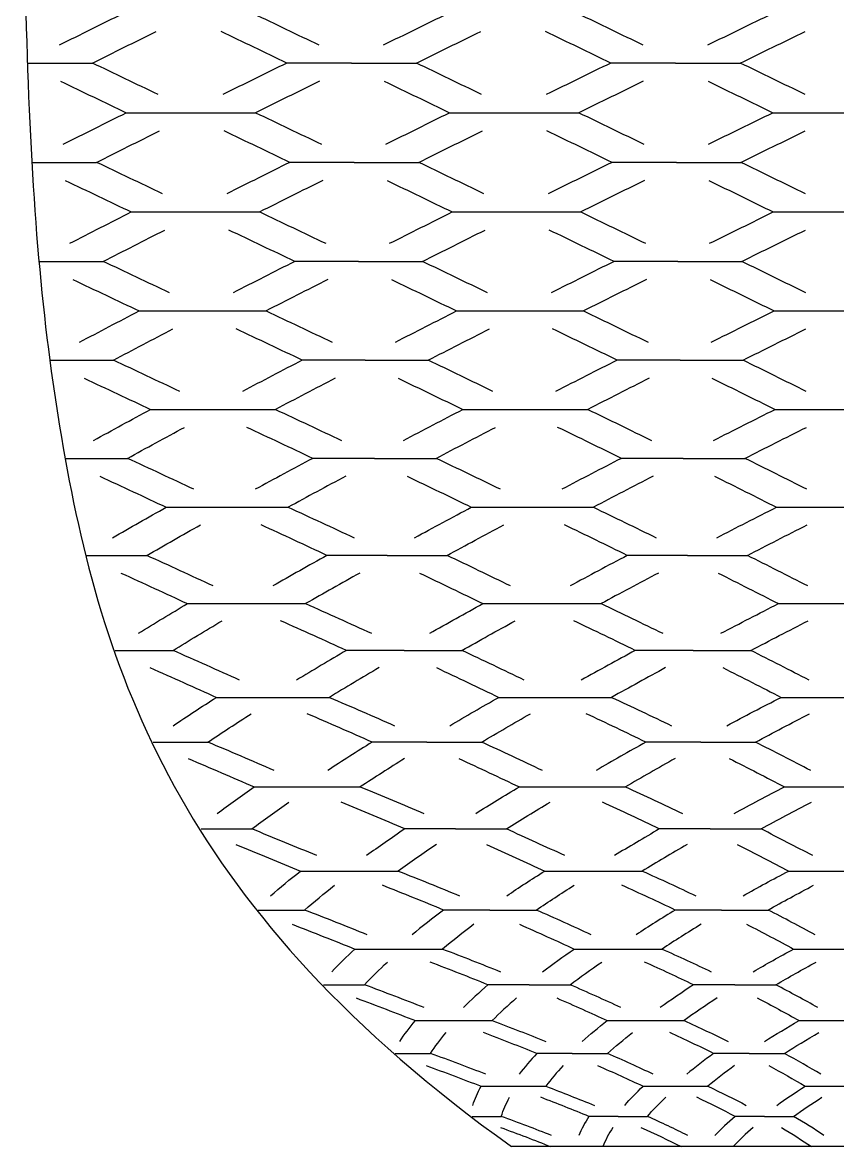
# Model space of a CAD drawing. Extents: x -15.8 to 22.7, y 5.7 to 11.5.
# Drawn here: x -15.824 to -13.758, y 5.681 to 8.53 of the extents above; entities that cross this region are included whole.
import ezdxf

# ---------------------------------------------------------------- set-up
doc = ezdxf.new("R2010")
doc.units = 0
doc.layers.add('DEFAULT', color=7, linetype='CONTINUOUS')

msp = doc.modelspace()

# ---------------------------------------------------------------- linework, layer by layer
at = {"layer": 'DEFAULT'}
for points in [[(-14.9898, 8.4269), (-15.154, 8.4269)], [(-14.1686, 8.4269), (-14.3328, 8.4269)], [(-14.9829, 8.1752), (-15.1462, 8.1752)], [(-14.1663, 8.1752), (-14.3296, 8.1752)], [(-14.9718, 7.924), (-15.1337, 7.924)], [(-14.1626, 7.924), (-14.3245, 7.924)], [(-14.9552, 7.6737), (-15.1148, 7.6737)], [(-14.1571, 7.6737), (-14.3167, 7.6737)], [(-14.9318, 7.4249), (-15.0883, 7.4249)], [(-14.1493, 7.4249), (-14.3058, 7.4249)], [(-14.8999, 7.1788), (-15.0521, 7.1788)], [(-14.1386, 7.1788), (-14.2909, 7.1788)], [(-14.8564, 6.9379), (-15.0029, 6.9379)], [(-14.1242, 6.9379), (-14.2706, 6.9379)], [(-14.7988, 6.7056), (-14.9376, 6.7056)], [(-14.1049, 6.7056), (-14.2437, 6.7056)], [(-14.726, 6.4854), (-14.8551, 6.4854)], [(-14.0807, 6.4854), (-14.2098, 6.4854)], [(-14.639, 6.28), (-14.7565, 6.28)], [(-14.0517, 6.28), (-14.1692, 6.28)], [(-14.5398, 6.0904), (-14.6441, 6.0904)], [(-14.0186, 6.0904), (-14.1229, 6.0904)], [(-14.4307, 5.9164), (-14.5204, 5.9164)], [(-13.9823, 5.9164), (-14.072, 5.9164)], [(-14.3139, 5.7569), (-14.388, 5.7569)], [(-13.9433, 5.7569), (-14.0174, 5.7569)], [(-12.9317, 5.6805), (-14.5844, 5.6805)]]:
    msp.add_lwpolyline(points, dxfattribs=at)
for points, knots in [([(-15.8239, 9.8123), (-15.8239, 8.6318), (-15.8239, 8.0416), (-15.7206, 7.4513), (-15.6173, 6.861), (-15.4107, 6.2708), (-14.5844, 5.6805)], [0, 0, 0, 0, 1, 1, 1, 2, 2, 2, 2]), ([(-15.7304, 8.4729), (-15.6764, 8.4995), (-15.6225, 8.5261), (-15.5684, 8.5527), (-15.4587, 8.5527), (-15.349, 8.5527), (-15.2392, 8.5527), (-15.1837, 8.5261), (-15.1283, 8.4995), (-15.0729, 8.4729)], [0, 0, 0, 0, 1, 1, 1, 2, 2, 2, 3, 3, 3, 3]), ([(-14.9086, 8.4729), (-14.8543, 8.4995), (-14.7999, 8.5261), (-14.7455, 8.5527), (-14.6358, 8.5527), (-14.5261, 8.5527), (-14.4163, 8.5527), (-14.3612, 8.5261), (-14.3061, 8.4995), (-14.2511, 8.4729)], [0, 0, 0, 0, 1, 1, 1, 2, 2, 2, 3, 3, 3, 3]), ([(-14.0867, 8.4729), (-14.0321, 8.4995), (-13.9774, 8.5261), (-13.9226, 8.5527), (-13.8129, 8.5527), (-13.7032, 8.5527), (-13.5934, 8.5527), (-13.5387, 8.5261), (-13.4839, 8.4995), (-13.4293, 8.4729)], [0, 0, 0, 0, 1, 1, 1, 2, 2, 2, 3, 3, 3, 3]), ([(-15.811, 8.4269), (-15.7562, 8.4269), (-15.7015, 8.4269), (-15.6467, 8.4269), (-15.5928, 8.4535), (-15.5388, 8.4801), (-15.4848, 8.5067)], [0, 0, 0, 0, 1, 1, 1, 2, 2, 2, 2]), ([(-14.9898, 8.4269), (-14.935, 8.4269), (-14.8803, 8.4269), (-14.8256, 8.4269), (-14.7713, 8.4535), (-14.7169, 8.4801), (-14.6625, 8.5067)], [0, 0, 0, 0, 1, 1, 1, 2, 2, 2, 2]), ([(-14.1686, 8.4269), (-14.1139, 8.4269), (-14.0591, 8.4269), (-14.0044, 8.4269), (-13.9497, 8.4535), (-13.895, 8.4801), (-13.8403, 8.5067)], [0, 0, 0, 0, 1, 1, 1, 2, 2, 2, 2]), ([(-15.7204, 8.2212), (-15.6673, 8.2478), (-15.6141, 8.2744), (-15.5608, 8.301), (-15.4516, 8.301), (-15.3423, 8.301), (-15.2331, 8.301), (-15.1773, 8.2744), (-15.1217, 8.2478), (-15.0662, 8.2212)], [0, 0, 0, 0, 1, 1, 1, 2, 2, 2, 3, 3, 3, 3]), ([(-14.9027, 8.2212), (-14.8491, 8.2478), (-14.7953, 8.2744), (-14.7414, 8.301), (-14.6321, 8.301), (-14.5229, 8.301), (-14.4136, 8.301), (-14.3585, 8.2744), (-14.3035, 8.2478), (-14.2486, 8.2212)], [0, 0, 0, 0, 1, 1, 1, 2, 2, 2, 3, 3, 3, 3]), ([(-14.0851, 8.2212), (-14.0308, 8.2478), (-13.9764, 8.2744), (-13.9219, 8.301), (-13.8126, 8.301), (-13.7034, 8.301), (-13.5941, 8.301), (-13.5396, 8.2744), (-13.4852, 8.2478), (-13.431, 8.2212)], [0, 0, 0, 0, 1, 1, 1, 2, 2, 2, 3, 3, 3, 3]), ([(-15.7995, 8.1752), (-15.7451, 8.1752), (-15.6906, 8.1752), (-15.6362, 8.1752), (-15.5831, 8.2018), (-15.53, 8.2284), (-15.4767, 8.2549)], [0, 0, 0, 0, 1, 1, 1, 2, 2, 2, 2]), ([(-14.9829, 8.1752), (-14.9285, 8.1752), (-14.874, 8.1752), (-14.8196, 8.1752), (-14.7659, 8.2018), (-14.7122, 8.2284), (-14.6583, 8.2549)], [0, 0, 0, 0, 1, 1, 1, 2, 2, 2, 2]), ([(-14.1663, 8.1752), (-14.1119, 8.1752), (-14.0574, 8.1752), (-14.003, 8.1752), (-13.9487, 8.2018), (-13.8944, 8.2284), (-13.8399, 8.2549)], [0, 0, 0, 0, 1, 1, 1, 2, 2, 2, 2]), ([(-15.7041, 7.9699), (-15.6523, 7.9964), (-15.6003, 8.023), (-15.5482, 8.0495), (-15.4397, 8.0495), (-15.3312, 8.0495), (-15.2227, 8.0495), (-15.1667, 8.023), (-15.111, 7.9964), (-15.0554, 7.9699)], [0, 0, 0, 0, 1, 1, 1, 2, 2, 2, 3, 3, 3, 3]), ([(-14.8932, 7.9699), (-14.8405, 7.9964), (-14.7876, 8.023), (-14.7345, 8.0495), (-14.626, 8.0495), (-14.5175, 8.0495), (-14.409, 8.0495), (-14.354, 8.023), (-14.2992, 7.9964), (-14.2445, 7.9699)], [0, 0, 0, 0, 1, 1, 1, 2, 2, 2, 3, 3, 3, 3]), ([(-14.0824, 7.9699), (-14.0287, 7.9964), (-13.9748, 8.023), (-13.9208, 8.0495), (-13.8123, 8.0495), (-13.7038, 8.0495), (-13.5953, 8.0495), (-13.5412, 8.023), (-13.4874, 7.9964), (-13.4337, 7.9699)], [0, 0, 0, 0, 1, 1, 1, 2, 2, 2, 3, 3, 3, 3]), ([(-15.781, 7.924), (-15.7271, 7.924), (-15.6731, 7.924), (-15.6192, 7.924), (-15.5674, 7.9505), (-15.5155, 7.977), (-15.4634, 8.0036)], [0, 0, 0, 0, 1, 1, 1, 2, 2, 2, 2]), ([(-14.9718, 7.924), (-14.9179, 7.924), (-14.8639, 7.924), (-14.81, 7.924), (-14.7573, 7.9505), (-14.7044, 7.977), (-14.6513, 8.0036)], [0, 0, 0, 0, 1, 1, 1, 2, 2, 2, 2]), ([(-14.1626, 7.924), (-14.1087, 7.924), (-14.0547, 7.924), (-14.0008, 7.924), (-13.9471, 7.9505), (-13.8933, 7.977), (-13.8392, 8.0036)], [0, 0, 0, 0, 1, 1, 1, 2, 2, 2, 2]), ([(-15.6792, 7.7194), (-15.6292, 7.7458), (-15.5789, 7.7722), (-15.5283, 7.7986), (-15.4211, 7.7986), (-15.3138, 7.7986), (-15.2065, 7.7986), (-15.1503, 7.7722), (-15.0944, 7.7458), (-15.0388, 7.7194)], [0, 0, 0, 0, 1, 1, 1, 2, 2, 2, 3, 3, 3, 3]), ([(-14.8787, 7.7194), (-14.8273, 7.7458), (-14.7756, 7.7722), (-14.7237, 7.7986), (-14.6164, 7.7986), (-14.5091, 7.7986), (-14.4018, 7.7986), (-14.347, 7.7722), (-14.2925, 7.7458), (-14.2383, 7.7194)], [0, 0, 0, 0, 1, 1, 1, 2, 2, 2, 3, 3, 3, 3]), ([(-14.0782, 7.7194), (-14.0254, 7.7458), (-13.9723, 7.7722), (-13.919, 7.7986), (-13.8117, 7.7986), (-13.7044, 7.7986), (-13.5971, 7.7986), (-13.5437, 7.7722), (-13.4906, 7.7458), (-13.4378, 7.7194)], [0, 0, 0, 0, 1, 1, 1, 2, 2, 2, 3, 3, 3, 3]), ([(-15.7532, 7.6737), (-15.7, 7.6737), (-15.6468, 7.6737), (-15.5936, 7.6737), (-15.5436, 7.7001), (-15.4934, 7.7265), (-15.4428, 7.7529)], [0, 0, 0, 0, 1, 1, 1, 2, 2, 2, 2]), ([(-14.9552, 7.6737), (-14.902, 7.6737), (-14.8487, 7.6737), (-14.7955, 7.6737), (-14.7441, 7.7001), (-14.6925, 7.7265), (-14.6405, 7.7529)], [0, 0, 0, 0, 1, 1, 1, 2, 2, 2, 2]), ([(-14.1571, 7.6737), (-14.1039, 7.6737), (-14.0507, 7.6737), (-13.9975, 7.6737), (-13.9447, 7.7001), (-13.8916, 7.7265), (-13.8382, 7.7529)], [0, 0, 0, 0, 1, 1, 1, 2, 2, 2, 2]), ([(-15.6439, 7.4703), (-15.5961, 7.4965), (-15.5479, 7.5227), (-15.4993, 7.5488), (-15.3938, 7.5488), (-15.2882, 7.5488), (-15.1827, 7.5488), (-15.1265, 7.5227), (-15.0707, 7.4965), (-15.0153, 7.4703)], [0, 0, 0, 0, 1, 1, 1, 2, 2, 2, 3, 3, 3, 3]), ([(-14.8581, 7.4703), (-14.8084, 7.4965), (-14.7583, 7.5227), (-14.7078, 7.5488), (-14.6023, 7.5488), (-14.4967, 7.5488), (-14.3912, 7.5488), (-14.3369, 7.5227), (-14.283, 7.4965), (-14.2295, 7.4703)], [0, 0, 0, 0, 1, 1, 1, 2, 2, 2, 3, 3, 3, 3]), ([(-14.0723, 7.4703), (-14.0207, 7.4965), (-13.9687, 7.5227), (-13.9163, 7.5488), (-13.8108, 7.5488), (-13.7053, 7.5488), (-13.5997, 7.5488), (-13.5473, 7.5227), (-13.4953, 7.4965), (-13.4437, 7.4703)], [0, 0, 0, 0, 1, 1, 1, 2, 2, 2, 3, 3, 3, 3]), ([(-15.7143, 7.4249), (-15.6621, 7.4249), (-15.6099, 7.4249), (-15.5578, 7.4249), (-15.51, 7.4511), (-15.4618, 7.4773), (-15.4132, 7.5035)], [0, 0, 0, 0, 1, 1, 1, 2, 2, 2, 2]), ([(-14.9318, 7.4249), (-14.8796, 7.4249), (-14.8274, 7.4249), (-14.7753, 7.4249), (-14.7256, 7.4511), (-14.6755, 7.4773), (-14.625, 7.5035)], [0, 0, 0, 0, 1, 1, 1, 2, 2, 2, 2]), ([(-14.1493, 7.4249), (-14.0971, 7.4249), (-14.0449, 7.4249), (-13.9928, 7.4249), (-13.9412, 7.4511), (-13.8892, 7.4773), (-13.8368, 7.5035)], [0, 0, 0, 0, 1, 1, 1, 2, 2, 2, 2]), ([(-15.5958, 7.2236), (-15.5509, 7.2494), (-15.5056, 7.2752), (-15.4597, 7.301), (-15.3566, 7.301), (-15.2534, 7.301), (-15.1503, 7.301), (-15.0941, 7.2752), (-15.0384, 7.2494), (-14.9832, 7.2236)], [0, 0, 0, 0, 1, 1, 1, 2, 2, 2, 3, 3, 3, 3]), ([(-14.83, 7.2236), (-14.7826, 7.2494), (-14.7347, 7.2752), (-14.6862, 7.301), (-14.5831, 7.301), (-14.48, 7.301), (-14.3768, 7.301), (-14.3232, 7.2752), (-14.2701, 7.2494), (-14.2175, 7.2236)], [0, 0, 0, 0, 1, 1, 1, 2, 2, 2, 3, 3, 3, 3]), ([(-14.0643, 7.2236), (-14.0143, 7.2494), (-13.9638, 7.2752), (-13.9127, 7.301), (-13.8096, 7.301), (-13.7065, 7.301), (-13.6033, 7.301), (-13.5523, 7.2752), (-13.5017, 7.2494), (-13.4517, 7.2236)], [0, 0, 0, 0, 1, 1, 1, 2, 2, 2, 3, 3, 3, 3]), ([(-15.6611, 7.1788), (-15.6104, 7.1788), (-15.5596, 7.1788), (-15.5089, 7.1788), (-15.4641, 7.2047), (-15.4188, 7.2305), (-15.3729, 7.2563)], [0, 0, 0, 0, 1, 1, 1, 2, 2, 2, 2]), ([(-14.8999, 7.1788), (-14.8491, 7.1788), (-14.7984, 7.1788), (-14.7476, 7.1788), (-14.7002, 7.2047), (-14.6523, 7.2305), (-14.6039, 7.2563)], [0, 0, 0, 0, 1, 1, 1, 2, 2, 2, 2]), ([(-14.1386, 7.1788), (-14.0879, 7.1788), (-14.0371, 7.1788), (-13.9864, 7.1788), (-13.9364, 7.2047), (-13.8859, 7.2305), (-13.8349, 7.2563)], [0, 0, 0, 0, 1, 1, 1, 2, 2, 2, 2]), ([(-15.5302, 6.9814), (-15.4894, 7.0065), (-15.4479, 7.0316), (-15.4058, 7.0567), (-15.3059, 7.0567), (-15.206, 7.0567), (-15.1062, 7.0567), (-15.0499, 7.0316), (-14.9943, 7.0065), (-14.9394, 6.9814)], [0, 0, 0, 0, 1, 1, 1, 2, 2, 2, 3, 3, 3, 3]), ([(-14.7918, 6.9814), (-14.7475, 7.0065), (-14.7025, 7.0316), (-14.6568, 7.0567), (-14.5569, 7.0567), (-14.4571, 7.0567), (-14.3572, 7.0567), (-14.3045, 7.0316), (-14.2524, 7.0065), (-14.2011, 6.9814)], [0, 0, 0, 0, 1, 1, 1, 2, 2, 2, 3, 3, 3, 3]), ([(-14.0534, 6.9814), (-14.0056, 7.0065), (-13.957, 7.0316), (-13.9078, 7.0567), (-13.8079, 7.0567), (-13.7081, 7.0567), (-13.6082, 7.0567), (-13.559, 7.0316), (-13.5105, 7.0065), (-13.4627, 6.9814)], [0, 0, 0, 0, 1, 1, 1, 2, 2, 2, 3, 3, 3, 3]), ([(-15.5887, 6.9379), (-15.5399, 6.9379), (-15.4911, 6.9379), (-15.4423, 6.9379), (-15.4016, 6.963), (-15.3601, 6.9881), (-15.318, 7.0132)], [0, 0, 0, 0, 1, 1, 1, 2, 2, 2, 2]), ([(-14.8564, 6.9379), (-14.8076, 6.9379), (-14.7588, 6.9379), (-14.71, 6.9379), (-14.6658, 6.963), (-14.6208, 6.9881), (-14.5752, 7.0132)], [0, 0, 0, 0, 1, 1, 1, 2, 2, 2, 2]), ([(-14.1242, 6.9379), (-14.0753, 6.9379), (-14.0265, 6.9379), (-13.9777, 6.9379), (-13.9299, 6.963), (-13.8815, 6.9881), (-13.8323, 7.0132)], [0, 0, 0, 0, 1, 1, 1, 2, 2, 2, 2]), ([(-15.4423, 6.7471), (-15.4066, 6.7711), (-15.3699, 6.7951), (-15.3323, 6.8191), (-15.2369, 6.8191), (-15.1415, 6.8191), (-15.0461, 6.8191), (-14.9901, 6.7951), (-14.935, 6.7711), (-14.8809, 6.7471)], [0, 0, 0, 0, 1, 1, 1, 2, 2, 2, 3, 3, 3, 3]), ([(-14.7405, 6.7471), (-14.7002, 6.7711), (-14.6589, 6.7951), (-14.6167, 6.8191), (-14.5213, 6.8191), (-14.4259, 6.8191), (-14.3305, 6.8191), (-14.2791, 6.7951), (-14.2286, 6.7711), (-14.1791, 6.7471)], [0, 0, 0, 0, 1, 1, 1, 2, 2, 2, 3, 3, 3, 3]), ([(-14.0387, 6.7471), (-13.9938, 6.7711), (-13.9479, 6.7951), (-13.9011, 6.8191), (-13.8057, 6.8191), (-13.7103, 6.8191), (-13.6149, 6.8191), (-13.5681, 6.7951), (-13.5222, 6.7711), (-13.4773, 6.7471)], [0, 0, 0, 0, 1, 1, 1, 2, 2, 2, 3, 3, 3, 3]), ([(-15.4926, 6.7056), (-15.4464, 6.7056), (-15.4001, 6.7056), (-15.3539, 6.7056), (-15.3182, 6.7296), (-15.2816, 6.7536), (-15.244, 6.7776)], [0, 0, 0, 0, 1, 1, 1, 2, 2, 2, 2]), ([(-14.7988, 6.7056), (-14.7525, 6.7056), (-14.7063, 6.7056), (-14.66, 6.7056), (-14.6197, 6.7296), (-14.5785, 6.7536), (-14.5364, 6.7776)], [0, 0, 0, 0, 1, 1, 1, 2, 2, 2, 2]), ([(-14.1049, 6.7056), (-14.0587, 6.7056), (-14.0124, 6.7056), (-13.9662, 6.7056), (-13.9213, 6.7296), (-13.8755, 6.7536), (-13.8288, 6.7776)], [0, 0, 0, 0, 1, 1, 1, 2, 2, 2, 2]), ([(-15.3303, 6.5244), (-15.3002, 6.547), (-15.269, 6.5695), (-15.2366, 6.592), (-15.147, 6.592), (-15.0574, 6.592), (-14.9678, 6.592), (-14.9128, 6.5695), (-14.859, 6.547), (-14.8062, 6.5244)], [0, 0, 0, 0, 1, 1, 1, 2, 2, 2, 3, 3, 3, 3]), ([(-14.6752, 6.5244), (-14.6394, 6.547), (-14.6026, 6.5695), (-14.5645, 6.592), (-14.4749, 6.592), (-14.3853, 6.592), (-14.2957, 6.592), (-14.2464, 6.5695), (-14.1982, 6.547), (-14.1511, 6.5244)], [0, 0, 0, 0, 1, 1, 1, 2, 2, 2, 3, 3, 3, 3]), ([(-14.0201, 6.5244), (-13.9787, 6.547), (-13.9361, 6.5695), (-13.8924, 6.592), (-13.8028, 6.592), (-13.7132, 6.592), (-13.6236, 6.592), (-13.5799, 6.5695), (-13.5374, 6.547), (-13.496, 6.5244)], [0, 0, 0, 0, 1, 1, 1, 2, 2, 2, 3, 3, 3, 3]), ([(-15.3714, 6.4854), (-15.3283, 6.4854), (-15.2853, 6.4854), (-15.2423, 6.4854), (-15.2123, 6.5079), (-15.1811, 6.5305), (-15.1488, 6.553)], [0, 0, 0, 0, 1, 1, 1, 2, 2, 2, 2]), ([(-14.726, 6.4854), (-14.683, 6.4854), (-14.64, 6.4854), (-14.597, 6.4854), (-14.5613, 6.5079), (-14.5245, 6.5305), (-14.4865, 6.553)], [0, 0, 0, 0, 1, 1, 1, 2, 2, 2, 2]), ([(-14.0807, 6.4854), (-14.0377, 6.4854), (-13.9946, 6.4854), (-13.9516, 6.4854), (-13.9103, 6.5079), (-13.8678, 6.5305), (-13.8242, 6.553)], [0, 0, 0, 0, 1, 1, 1, 2, 2, 2, 2]), ([(-15.1951, 6.3161), (-15.171, 6.337), (-15.1456, 6.3579), (-15.1189, 6.3787), (-15.0364, 6.3787), (-14.9539, 6.3787), (-14.8714, 6.3787), (-14.8183, 6.3579), (-14.7665, 6.337), (-14.7161, 6.3161)], [0, 0, 0, 0, 1, 1, 1, 2, 2, 2, 3, 3, 3, 3]), ([(-14.5963, 6.3161), (-14.5656, 6.337), (-14.5336, 6.3579), (-14.5003, 6.3787), (-14.4178, 6.3787), (-14.3354, 6.3787), (-14.2529, 6.3787), (-14.2064, 6.3579), (-14.1612, 6.337), (-14.1173, 6.3161)], [0, 0, 0, 0, 1, 1, 1, 2, 2, 2, 3, 3, 3, 3]), ([(-13.9975, 6.3161), (-13.9603, 6.337), (-13.9217, 6.3579), (-13.8817, 6.3787), (-13.7993, 6.3787), (-13.7168, 6.3787), (-13.6343, 6.3787), (-13.5944, 6.3579), (-13.5558, 6.337), (-13.5185, 6.3161)], [0, 0, 0, 0, 1, 1, 1, 2, 2, 2, 3, 3, 3, 3]), ([(-15.2264, 6.28), (-15.1872, 6.28), (-15.1481, 6.28), (-15.1089, 6.28), (-15.0849, 6.3008), (-15.0596, 6.3217), (-15.033, 6.3426)], [0, 0, 0, 0, 1, 1, 1, 2, 2, 2, 2]), ([(-14.639, 6.28), (-14.5999, 6.28), (-14.5607, 6.28), (-14.5216, 6.28), (-14.491, 6.3008), (-14.4591, 6.3217), (-14.4259, 6.3426)], [0, 0, 0, 0, 1, 1, 1, 2, 2, 2, 2]), ([(-14.0517, 6.28), (-14.0125, 6.28), (-13.9734, 6.28), (-13.9342, 6.28), (-13.897, 6.3008), (-13.8585, 6.3217), (-13.8187, 6.3426)], [0, 0, 0, 0, 1, 1, 1, 2, 2, 2, 2]), ([(-15.0396, 6.1236), (-15.0217, 6.1428), (-15.0023, 6.162), (-14.9815, 6.1812), (-14.9073, 6.1812), (-14.8332, 6.1812), (-14.759, 6.1812), (-14.7087, 6.162), (-14.6598, 6.1428), (-14.6124, 6.1236)], [0, 0, 0, 0, 1, 1, 1, 2, 2, 2, 3, 3, 3, 3]), ([(-14.5056, 6.1236), (-14.4803, 6.1428), (-14.4536, 6.162), (-14.4254, 6.1812), (-14.3512, 6.1812), (-14.2771, 6.1812), (-14.2029, 6.1812), (-14.1599, 6.162), (-14.1184, 6.1428), (-14.0784, 6.1236)], [0, 0, 0, 0, 1, 1, 1, 2, 2, 2, 3, 3, 3, 3]), ([(-13.9716, 6.1236), (-13.939, 6.1428), (-13.9048, 6.162), (-13.8692, 6.1812), (-13.7951, 6.1812), (-13.7209, 6.1812), (-13.6468, 6.1812), (-13.6112, 6.162), (-13.5771, 6.1428), (-13.5444, 6.1236)], [0, 0, 0, 0, 1, 1, 1, 2, 2, 2, 3, 3, 3, 3]), ([(-15.061, 6.0904), (-15.0263, 6.0904), (-14.9915, 6.0904), (-14.9568, 6.0904), (-14.939, 6.1096), (-14.9198, 6.1288), (-14.899, 6.1479)], [0, 0, 0, 0, 1, 1, 1, 2, 2, 2, 2]), ([(-14.5398, 6.0904), (-14.5051, 6.0904), (-14.4703, 6.0904), (-14.4356, 6.0904), (-14.4104, 6.1096), (-14.3838, 6.1288), (-14.3557, 6.1479)], [0, 0, 0, 0, 1, 1, 1, 2, 2, 2, 2]), ([(-14.0186, 6.0904), (-13.9839, 6.0904), (-13.9491, 6.0904), (-13.9144, 6.0904), (-13.8818, 6.1096), (-13.8478, 6.1288), (-13.8124, 6.1479)], [0, 0, 0, 0, 1, 1, 1, 2, 2, 2, 2]), ([(-14.8676, 5.9469), (-14.856, 5.9645), (-14.8427, 5.9821), (-14.8279, 5.9996), (-14.763, 5.9996), (-14.6982, 5.9996), (-14.6334, 5.9996), (-14.5865, 5.9821), (-14.5413, 5.9645), (-14.4977, 5.9469)], [0, 0, 0, 0, 1, 1, 1, 2, 2, 2, 3, 3, 3, 3]), ([(-14.4053, 5.9469), (-14.3856, 5.9645), (-14.3644, 5.9821), (-14.3416, 5.9996), (-14.2767, 5.9996), (-14.2119, 5.9996), (-14.1471, 5.9996), (-14.1082, 5.9821), (-14.071, 5.9645), (-14.0354, 5.9469)], [0, 0, 0, 0, 1, 1, 1, 2, 2, 2, 3, 3, 3, 3]), ([(-13.943, 5.9469), (-13.9153, 5.9645), (-13.8861, 5.9821), (-13.8553, 5.9996), (-13.7904, 5.9996), (-13.7256, 5.9996), (-13.6608, 5.9996), (-13.6299, 5.9821), (-13.6007, 5.9645), (-13.5731, 5.9469)], [0, 0, 0, 0, 1, 1, 1, 2, 2, 2, 3, 3, 3, 3]), ([(-14.8792, 5.9164), (-14.8493, 5.9164), (-14.8194, 5.9164), (-14.7895, 5.9164), (-14.778, 5.934), (-14.7649, 5.9516), (-14.7502, 5.9692)], [0, 0, 0, 0, 1, 1, 1, 2, 2, 2, 2]), ([(-14.4307, 5.9164), (-14.4008, 5.9164), (-14.3709, 5.9164), (-14.341, 5.9164), (-14.3215, 5.934), (-14.3004, 5.9516), (-14.2777, 5.9692)], [0, 0, 0, 0, 1, 1, 1, 2, 2, 2, 2]), ([(-13.9823, 5.9164), (-13.9524, 5.9164), (-13.9225, 5.9164), (-13.8926, 5.9164), (-13.8651, 5.934), (-13.836, 5.9516), (-13.8053, 5.9692)], [0, 0, 0, 0, 1, 1, 1, 2, 2, 2, 2]), ([(-14.6827, 5.7848), (-14.6773, 5.801), (-14.6702, 5.8171), (-14.6615, 5.8333), (-14.6067, 5.8333), (-14.552, 5.8333), (-14.4972, 5.8333), (-14.4546, 5.8171), (-14.4137, 5.801), (-14.3744, 5.7848)], [0, 0, 0, 0, 1, 1, 1, 2, 2, 2, 3, 3, 3, 3]), ([(-14.2974, 5.7848), (-14.2836, 5.801), (-14.268, 5.8171), (-14.2508, 5.8333), (-14.1961, 5.8333), (-14.1413, 5.8333), (-14.0865, 5.8333), (-14.0524, 5.8171), (-14.0199, 5.801), (-13.9892, 5.7848)], [0, 0, 0, 0, 1, 1, 1, 2, 2, 2, 3, 3, 3, 3]), ([(-13.9121, 5.7848), (-13.8898, 5.801), (-13.8658, 5.8171), (-13.8402, 5.8333), (-13.7854, 5.8333), (-13.7306, 5.8333), (-13.6759, 5.8333), (-13.6502, 5.8171), (-13.6262, 5.801), (-13.6039, 5.7848)], [0, 0, 0, 0, 1, 1, 1, 2, 2, 2, 3, 3, 3, 3]), ([(-14.6845, 5.7569), (-14.6598, 5.7569), (-14.6351, 5.7569), (-14.6104, 5.7569), (-14.6052, 5.773), (-14.5982, 5.7892), (-14.5896, 5.8053)], [0, 0, 0, 0, 1, 1, 1, 2, 2, 2, 2]), ([(-14.3139, 5.7569), (-14.2892, 5.7569), (-14.2645, 5.7569), (-14.2398, 5.7569), (-14.2261, 5.773), (-14.2107, 5.7892), (-14.1936, 5.8053)], [0, 0, 0, 0, 1, 1, 1, 2, 2, 2, 2]), ([(-13.9433, 5.7569), (-13.9186, 5.7569), (-13.8939, 5.7569), (-13.8692, 5.7569), (-13.847, 5.773), (-13.8232, 5.7892), (-13.7976, 5.8053)], [0, 0, 0, 0, 1, 1, 1, 2, 2, 2, 2])]:
    msp.add_open_spline(points, degree=3, knots=knots, dxfattribs=at)
for points in [[(-15.154, 8.4269), (-15.2094, 8.4535), (-15.2648, 8.4801), (-15.3203, 8.5067)], [(-14.3328, 8.4269), (-14.3878, 8.4535), (-14.4429, 8.4801), (-14.4981, 8.5067)], [(-15.4802, 8.3471), (-15.5357, 8.3737), (-15.5912, 8.4003), (-15.6467, 8.4269)], [(-15.154, 8.4269), (-15.2082, 8.4003), (-15.2622, 8.3737), (-15.3162, 8.3471)], [(-14.6601, 8.3471), (-14.7152, 8.3737), (-14.7703, 8.4003), (-14.8256, 8.4269)], [(-14.3328, 8.4269), (-14.3873, 8.4003), (-14.4418, 8.3737), (-14.4961, 8.3471)], [(-13.84, 8.3471), (-13.8947, 8.3737), (-13.9495, 8.4003), (-14.0044, 8.4269)], [(-15.7273, 8.3808), (-15.6718, 8.3542), (-15.6163, 8.3276), (-15.5608, 8.301)], [(-15.0709, 8.3808), (-15.125, 8.3542), (-15.1791, 8.3276), (-15.2331, 8.301)], [(-14.9068, 8.3808), (-14.8516, 8.3542), (-14.7964, 8.3276), (-14.7414, 8.301)], [(-14.2504, 8.3808), (-14.3048, 8.3542), (-14.3593, 8.3276), (-14.4136, 8.301)], [(-14.0862, 8.3808), (-14.0314, 8.3542), (-13.9766, 8.3276), (-13.9219, 8.301)], [(-15.1462, 8.1752), (-15.2017, 8.2018), (-15.2573, 8.2284), (-15.313, 8.2549)], [(-14.3296, 8.1752), (-14.3845, 8.2018), (-14.4395, 8.2284), (-14.4946, 8.2549)], [(-15.469, 8.0955), (-15.5246, 8.1221), (-15.5803, 8.1486), (-15.6362, 8.1752)], [(-15.1462, 8.1752), (-15.1996, 8.1486), (-15.2529, 8.1221), (-15.3061, 8.0955)], [(-14.6543, 8.0955), (-14.7092, 8.1221), (-14.7644, 8.1486), (-14.8196, 8.1752)], [(-14.3296, 8.1752), (-14.3836, 8.1486), (-14.4375, 8.1221), (-14.4913, 8.0955)], [(-13.8395, 8.0955), (-13.8939, 8.1221), (-13.9484, 8.1486), (-14.003, 8.1752)], [(-15.7153, 8.1292), (-15.6595, 8.1026), (-15.6038, 8.076), (-15.5482, 8.0495)], [(-15.0629, 8.1292), (-15.1163, 8.1026), (-15.1696, 8.076), (-15.2227, 8.0495)], [(-14.8998, 8.1292), (-14.8446, 8.1026), (-14.7895, 8.076), (-14.7345, 8.0495)], [(-14.2473, 8.1292), (-14.3014, 8.1026), (-14.3552, 8.076), (-14.409, 8.0495)], [(-14.0842, 8.1292), (-14.0296, 8.1026), (-13.9751, 8.076), (-13.9208, 8.0495)], [(-15.1337, 7.924), (-15.1892, 7.9505), (-15.245, 7.977), (-15.3009, 8.0036)], [(-14.3245, 7.924), (-14.3791, 7.9505), (-14.4339, 7.977), (-14.4889, 8.0036)], [(-15.4513, 7.8445), (-15.5071, 7.871), (-15.5631, 7.8975), (-15.6192, 7.924)], [(-15.1337, 7.924), (-15.186, 7.8975), (-15.2381, 7.871), (-15.2901, 7.8445)], [(-14.645, 7.8445), (-14.6998, 7.871), (-14.7548, 7.8975), (-14.81, 7.924)], [(-14.3245, 7.924), (-14.3777, 7.8975), (-14.4308, 7.871), (-14.4837, 7.8445)], [(-13.8387, 7.8445), (-13.8925, 7.871), (-13.9465, 7.8975), (-14.0008, 7.924)], [(-15.6962, 7.8781), (-15.64, 7.8516), (-15.5841, 7.8251), (-15.5283, 7.7986)], [(-15.0501, 7.8781), (-15.1024, 7.8516), (-15.1545, 7.8251), (-15.2065, 7.7986)], [(-14.8886, 7.8781), (-14.8334, 7.8516), (-14.7784, 7.8251), (-14.7237, 7.7986)], [(-14.2426, 7.8781), (-14.2958, 7.8516), (-14.3489, 7.8251), (-14.4018, 7.7986)], [(-14.081, 7.8781), (-14.0268, 7.8516), (-13.9728, 7.8251), (-13.919, 7.7986)], [(-15.1148, 7.6737), (-15.1704, 7.7001), (-15.2262, 7.7265), (-15.2823, 7.7529)], [(-14.3167, 7.6737), (-14.3709, 7.7001), (-14.4253, 7.7265), (-14.4801, 7.7529)], [(-15.4252, 7.5945), (-15.4811, 7.6209), (-15.5372, 7.6473), (-15.5936, 7.6737)], [(-15.1148, 7.6737), (-15.1656, 7.6473), (-15.2162, 7.6209), (-15.2664, 7.5945)], [(-14.6313, 7.5945), (-14.6858, 7.6209), (-14.7405, 7.6473), (-14.7955, 7.6737)], [(-14.3167, 7.6737), (-14.3689, 7.6473), (-14.4209, 7.6209), (-14.4725, 7.5945)], [(-13.8374, 7.5945), (-13.8905, 7.6209), (-13.9438, 7.6473), (-13.9975, 7.6737)], [(-15.6676, 7.628), (-15.6112, 7.6016), (-15.5551, 7.5752), (-15.4993, 7.5488)], [(-15.0311, 7.628), (-15.0819, 7.6016), (-15.1324, 7.5752), (-15.1827, 7.5488)], [(-14.872, 7.628), (-14.817, 7.6016), (-14.7622, 7.5752), (-14.7078, 7.5488)], [(-14.2354, 7.628), (-14.2876, 7.6016), (-14.3396, 7.5752), (-14.3912, 7.5488)], [(-14.0763, 7.628), (-14.0227, 7.6016), (-13.9694, 7.5752), (-13.9163, 7.5488)], [(-15.0883, 7.4249), (-15.1436, 7.4511), (-15.1994, 7.4773), (-15.2556, 7.5035)], [(-14.3058, 7.4249), (-14.3593, 7.4511), (-14.4131, 7.4773), (-14.4674, 7.5035)], [(-15.3893, 7.3464), (-15.4451, 7.3725), (-15.5012, 7.3987), (-15.5578, 7.4249)], [(-15.0883, 7.4249), (-15.1372, 7.3987), (-15.1857, 7.3725), (-15.2339, 7.3464)], [(-14.6125, 7.3464), (-14.6664, 7.3725), (-14.7206, 7.3987), (-14.7753, 7.4249)], [(-14.3058, 7.4249), (-14.3566, 7.3987), (-14.4071, 7.3725), (-14.4571, 7.3464)], [(-13.8357, 7.3464), (-13.8877, 7.3725), (-13.94, 7.3987), (-13.9928, 7.4249)], [(-15.6281, 7.3796), (-15.5716, 7.3534), (-15.5155, 7.3272), (-15.4597, 7.301)], [(-15.0047, 7.3796), (-15.0536, 7.3534), (-15.1022, 7.3272), (-15.1503, 7.301)], [(-14.8489, 7.3796), (-14.7943, 7.3534), (-14.7401, 7.3272), (-14.6862, 7.301)], [(-14.2255, 7.3796), (-14.2763, 7.3534), (-14.3268, 7.3272), (-14.3768, 7.301)], [(-14.0697, 7.3796), (-14.017, 7.3534), (-13.9647, 7.3272), (-13.9127, 7.301)], [(-15.0521, 7.1788), (-15.1073, 7.2047), (-15.1629, 7.2305), (-15.2191, 7.2563)], [(-14.2909, 7.1788), (-14.3435, 7.2047), (-14.3965, 7.2305), (-14.4501, 7.2563)], [(-15.3403, 7.1014), (-15.396, 7.1272), (-15.4521, 7.153), (-15.5089, 7.1788)], [(-15.0521, 7.1788), (-15.0985, 7.153), (-15.1443, 7.1272), (-15.1896, 7.1014)], [(-14.5868, 7.1014), (-14.6399, 7.1272), (-14.6935, 7.153), (-14.7476, 7.1788)], [(-14.2909, 7.1788), (-14.3398, 7.153), (-14.3882, 7.1272), (-14.4361, 7.1014)], [(-13.8334, 7.1014), (-13.8839, 7.1272), (-13.9349, 7.153), (-13.9864, 7.1788)], [(-15.5742, 7.1341), (-15.5175, 7.1083), (-15.4614, 7.0825), (-15.4058, 7.0567)], [(-14.9688, 7.1341), (-15.0151, 7.1083), (-15.0609, 7.0825), (-15.1062, 7.0567)], [(-14.8175, 7.1341), (-14.7634, 7.1083), (-14.7098, 7.0825), (-14.6568, 7.0567)], [(-14.2121, 7.1341), (-14.261, 7.1083), (-14.3093, 7.0825), (-14.3572, 7.0567)], [(-14.0607, 7.1341), (-14.0092, 7.1083), (-13.9583, 7.0825), (-13.9078, 7.0567)], [(-15.0029, 6.9379), (-15.0577, 6.963), (-15.1132, 6.9881), (-15.1695, 7.0132)], [(-14.2706, 6.9379), (-14.3219, 6.963), (-14.3739, 6.9881), (-14.4266, 7.0132)], [(-15.2736, 6.8626), (-15.3291, 6.8877), (-15.3853, 6.9128), (-15.4423, 6.9379)], [(-15.0029, 6.9379), (-15.0457, 6.9128), (-15.0878, 6.8877), (-15.1292, 6.8626)], [(-14.5519, 6.8626), (-14.6039, 6.8877), (-14.6566, 6.9128), (-14.71, 6.9379)], [(-14.2706, 6.9379), (-14.317, 6.9128), (-14.3626, 6.8877), (-14.4076, 6.8626)], [(-13.8302, 6.8626), (-13.8787, 6.8877), (-13.9278, 6.9128), (-13.9777, 6.9379)], [(-15.5008, 6.8944), (-15.4439, 6.8693), (-15.3878, 6.8442), (-15.3323, 6.8191)], [(-14.9199, 6.8944), (-14.9627, 6.8693), (-15.0047, 6.8442), (-15.0461, 6.8191)], [(-14.7747, 6.8944), (-14.7213, 6.8693), (-14.6687, 6.8442), (-14.6167, 6.8191)], [(-14.1937, 6.8944), (-14.24, 6.8693), (-14.2856, 6.8442), (-14.3305, 6.8191)], [(-14.0485, 6.8944), (-13.9987, 6.8693), (-13.9496, 6.8442), (-13.9011, 6.8191)], [(-14.9376, 6.7056), (-14.9916, 6.7296), (-15.0466, 6.7536), (-15.1025, 6.7776)], [(-14.2437, 6.7056), (-14.2932, 6.7296), (-14.3436, 6.7536), (-14.3949, 6.7776)], [(-15.1861, 6.6336), (-15.2411, 6.6576), (-15.297, 6.6816), (-15.3539, 6.7056)], [(-14.9376, 6.7056), (-14.976, 6.6816), (-15.0135, 6.6576), (-15.0501, 6.6336)], [(-14.5061, 6.6336), (-14.5565, 6.6576), (-14.6078, 6.6816), (-14.66, 6.7056)], [(-14.2437, 6.7056), (-14.2867, 6.6816), (-14.3289, 6.6576), (-14.3701, 6.6336)], [(-13.826, 6.6336), (-13.8718, 6.6576), (-13.9185, 6.6816), (-13.9662, 6.7056)], [(-15.4041, 6.664), (-15.3474, 6.64), (-15.2915, 6.616), (-15.2366, 6.592)], [(-14.8554, 6.664), (-14.8938, 6.64), (-14.9313, 6.616), (-14.9678, 6.592)], [(-14.7182, 6.664), (-14.6661, 6.64), (-14.6149, 6.616), (-14.5645, 6.592)], [(-14.1696, 6.664), (-14.2125, 6.64), (-14.2546, 6.616), (-14.2957, 6.592)], [(-14.0324, 6.664), (-13.9848, 6.64), (-13.9382, 6.616), (-13.8924, 6.592)], [(-14.8551, 6.4854), (-14.9077, 6.5079), (-14.9615, 6.5305), (-15.0164, 6.553)], [(-14.2098, 6.4854), (-14.2567, 6.5079), (-14.3049, 6.5305), (-14.3541, 6.553)], [(-15.0776, 6.4178), (-15.1314, 6.4403), (-15.1863, 6.4628), (-15.2423, 6.4854)], [(-14.8551, 6.4854), (-14.8885, 6.4628), (-14.9208, 6.4403), (-14.9519, 6.4178)], [(-14.4492, 6.4178), (-14.4973, 6.4403), (-14.5466, 6.4628), (-14.597, 6.4854)], [(-14.2098, 6.4854), (-14.2488, 6.4628), (-14.2867, 6.4403), (-14.3236, 6.4178)], [(-13.8209, 6.4178), (-13.8633, 6.4403), (-13.9069, 6.4628), (-13.9516, 6.4854)], [(-15.2833, 6.4463), (-15.2274, 6.4238), (-15.1726, 6.4013), (-15.1189, 6.3787)], [(-14.7749, 6.4463), (-14.8082, 6.4238), (-14.8404, 6.4013), (-14.8714, 6.3787)], [(-14.6478, 6.4463), (-14.5975, 6.4238), (-14.5483, 6.4013), (-14.5003, 6.3787)], [(-14.1393, 6.4463), (-14.1783, 6.4238), (-14.2162, 6.4013), (-14.2529, 6.3787)], [(-14.0122, 6.4463), (-13.9676, 6.4238), (-13.9241, 6.4013), (-13.8817, 6.3787)], [(-14.7565, 6.28), (-14.8069, 6.3008), (-14.8586, 6.3217), (-14.9116, 6.3426)], [(-14.1692, 6.28), (-14.2129, 6.3008), (-14.258, 6.3217), (-14.3045, 6.3426)], [(-14.9499, 6.2173), (-15.0016, 6.2382), (-15.0546, 6.2591), (-15.1089, 6.28)], [(-14.7565, 6.28), (-14.7845, 6.2591), (-14.8111, 6.2382), (-14.8364, 6.2173)], [(-14.3823, 6.2173), (-14.4274, 6.2382), (-14.4738, 6.2591), (-14.5216, 6.28)], [(-14.1692, 6.28), (-14.2037, 6.2591), (-14.2369, 6.2382), (-14.2688, 6.2173)], [(-13.8148, 6.2173), (-13.8533, 6.2382), (-13.8931, 6.2591), (-13.9342, 6.28)], [(-15.1402, 6.2438), (-15.086, 6.2229), (-15.0331, 6.202), (-14.9815, 6.1812)], [(-14.6795, 6.2438), (-14.7073, 6.2229), (-14.7338, 6.202), (-14.759, 6.1812)], [(-14.5643, 6.2438), (-14.5167, 6.2229), (-14.4704, 6.202), (-14.4254, 6.1812)], [(-14.1036, 6.2438), (-14.138, 6.2229), (-14.1711, 6.202), (-14.2029, 6.1812)], [(-13.9884, 6.2438), (-13.9473, 6.2229), (-13.9076, 6.202), (-13.8692, 6.1812)], [(-14.6441, 6.0904), (-14.6914, 6.1096), (-14.7401, 6.1288), (-14.7904, 6.1479)], [(-14.1229, 6.0904), (-14.1628, 6.1096), (-14.2042, 6.1288), (-14.247, 6.1479)], [(-14.8061, 6.0329), (-14.8548, 6.052), (-14.9051, 6.0712), (-14.9568, 6.0904)], [(-14.6441, 6.0904), (-14.6663, 6.0712), (-14.687, 6.052), (-14.7063, 6.0329)], [(-14.307, 6.0329), (-14.3484, 6.052), (-14.3912, 6.0712), (-14.4356, 6.0904)], [(-14.1229, 6.0904), (-14.1524, 6.0712), (-14.1806, 6.052), (-14.2072, 6.0329)], [(-13.8079, 6.0329), (-13.8419, 6.052), (-13.8774, 6.0712), (-13.9144, 6.0904)], [(-14.9782, 6.0572), (-14.9266, 6.038), (-14.8765, 6.0188), (-14.8279, 5.9996)], [(-14.5715, 6.0572), (-14.5936, 6.038), (-14.6142, 6.0188), (-14.6334, 5.9996)], [(-14.4698, 6.0572), (-14.4256, 6.038), (-14.3828, 6.0188), (-14.3416, 5.9996)], [(-14.0631, 6.0572), (-14.0925, 6.038), (-14.1205, 6.0188), (-14.1471, 5.9996)], [(-13.9614, 6.0572), (-13.9245, 6.038), (-13.8892, 6.0188), (-13.8553, 5.9996)], [(-14.5204, 5.9164), (-14.5639, 5.934), (-14.609, 5.9516), (-14.6557, 5.9692)], [(-14.072, 5.9164), (-14.1074, 5.934), (-14.1445, 5.9516), (-14.1832, 5.9692)], [(-14.6495, 5.8637), (-14.6946, 5.8813), (-14.7412, 5.8989), (-14.7895, 5.9164)], [(-14.5204, 5.9164), (-14.5367, 5.8989), (-14.5515, 5.8813), (-14.5646, 5.8637)], [(-14.225, 5.8637), (-14.2621, 5.8813), (-14.3008, 5.8989), (-14.341, 5.9164)], [(-14.072, 5.9164), (-14.0963, 5.8989), (-14.119, 5.8813), (-14.1401, 5.8637)], [(-13.8005, 5.8637), (-13.8296, 5.8813), (-13.8603, 5.8989), (-13.8926, 5.9164)], [(-14.8011, 5.886), (-14.753, 5.8684), (-14.7064, 5.8508), (-14.6615, 5.8333)], [(-14.4534, 5.886), (-14.4696, 5.8684), (-14.4842, 5.8508), (-14.4972, 5.8333)], [(-14.3665, 5.886), (-14.3263, 5.8684), (-14.2878, 5.8508), (-14.2508, 5.8333)], [(-14.0188, 5.886), (-14.043, 5.8684), (-14.0656, 5.8508), (-14.0865, 5.8333)], [(-13.9319, 5.886), (-13.8997, 5.8684), (-13.8691, 5.8508), (-13.8402, 5.8333)], [(-14.388, 5.7569), (-14.4272, 5.773), (-14.4679, 5.7892), (-14.5104, 5.8053)], [(-14.0174, 5.7569), (-14.0481, 5.773), (-14.0804, 5.7892), (-14.1144, 5.8053)], [(-14.483, 5.7085), (-14.5237, 5.7246), (-14.5662, 5.7408), (-14.6104, 5.7569)], [(-14.388, 5.7569), (-14.3984, 5.7408), (-14.407, 5.7246), (-14.4139, 5.7085)], [(-14.1377, 5.7085), (-14.1701, 5.7246), (-14.2041, 5.7408), (-14.2398, 5.7569)], [(-14.0174, 5.7569), (-14.0362, 5.7408), (-14.0533, 5.7246), (-14.0687, 5.7085)], [(-13.7925, 5.7085), (-13.8164, 5.7246), (-13.842, 5.7408), (-13.8692, 5.7569)], [(-14.6123, 5.7289), (-14.5682, 5.7128), (-14.5259, 5.6967), (-14.4852, 5.6805)], [(-14.3275, 5.7289), (-14.3377, 5.7128), (-14.3462, 5.6967), (-14.353, 5.6805)], [(-14.2563, 5.7289), (-14.2208, 5.7128), (-14.1869, 5.6967), (-14.1547, 5.6805)], [(-13.9716, 5.7289), (-13.9902, 5.7128), (-14.0072, 5.6967), (-14.0225, 5.6805)], [(-13.9004, 5.7289), (-13.8733, 5.7128), (-13.8479, 5.6967), (-13.8241, 5.6805)]]:
    msp.add_open_spline(points, degree=3, dxfattribs=at)

doc.saveas('drawing.dxf')
